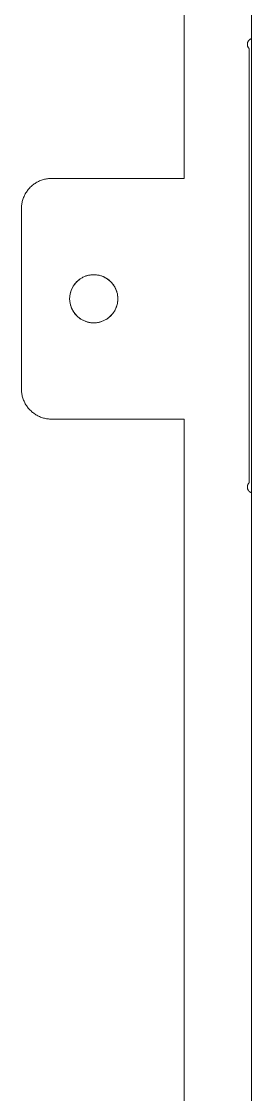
# Model space of a CAD drawing. Header units: millimetres. Extents: x -213 to 4577, y -424 to 2634.
# Drawn here: x 1832.7 to 1870.9, y -62.9 to 115.4 of the extents above; entities that cross this region are included whole.
import ezdxf

# ---------------------------------------------------------------- set-up
doc = ezdxf.new("R2010")
doc.units = ezdxf.units.MM
doc.layers.add('ZANO_R', color=7, linetype='Continuous', lineweight=0)

msp = doc.modelspace()

# ---------------------------------------------------------------- linework, layer by layer
at = {"layer": 'ZANO_R'}
for p, q in [((1870.92, 179.91), (1870.92, -199.68)), ((1859.72, 134.32), (1859.72, 89.32)), ((1870.57, 112.36), (1870.59, 112.39)), ((1870.59, 112.39), (1870.62, 112.41)), ((1870.62, 112.41), (1870.65, 112.43)), ((1870.65, 112.43), (1870.68, 112.45)), ((1870.68, 112.45), (1870.71, 112.46)), ((1870.71, 112.46), (1870.73, 112.48)), ((1870.73, 112.48), (1870.76, 112.5)), ((1870.76, 112.5), (1870.79, 112.51)), ((1870.79, 112.51), (1870.83, 112.53)), ((1870.83, 112.53), (1870.86, 112.54)), ((1870.86, 112.54), (1870.89, 112.55)), ((1870.89, 112.55), (1870.92, 112.56)), ((1870.23, 111.71), (1870.24, 111.75)), ((1870.23, 111.68), (1870.23, 111.71)), ((1870.23, 111.65), (1870.23, 111.68)), ((1870.23, 111.61), (1870.23, 111.65)), ((1870.23, 111.58), (1870.23, 111.61)), ((1870.23, 111.54), (1870.23, 111.58)), ((1870.23, 111.51), (1870.23, 111.54)), ((1870.24, 111.48), (1870.23, 111.51)), ((1870.24, 111.78), (1870.25, 111.82)), ((1870.24, 111.75), (1870.24, 111.78)), ((1870.24, 111.44), (1870.24, 111.48)), ((1870.25, 111.41), (1870.24, 111.44)), ((1870.25, 111.82), (1870.26, 111.85)), ((1870.26, 111.38), (1870.25, 111.41)), ((1870.26, 111.85), (1870.27, 111.88)), ((1870.27, 111.34), (1870.26, 111.38)), ((1870.27, 111.91), (1870.29, 111.95)), ((1870.27, 111.88), (1870.27, 111.91)), ((1870.28, 111.31), (1870.27, 111.34)), ((1870.29, 111.28), (1870.28, 111.31)), ((1870.29, 111.95), (1870.3, 111.98)), ((1870.3, 111.25), (1870.29, 111.28)), ((1870.3, 111.98), (1870.31, 112.01)), ((1870.31, 111.21), (1870.3, 111.25)), ((1870.31, 112.01), (1870.32, 112.04)), ((1870.33, 111.18), (1870.31, 111.21)), ((1870.32, 112.04), (1870.34, 112.07)), ((1870.34, 111.15), (1870.33, 111.18)), ((1870.34, 112.07), (1870.36, 112.1)), ((1870.36, 111.12), (1870.34, 111.15)), ((1870.36, 112.1), (1870.37, 112.13)), ((1870.37, 111.09), (1870.36, 111.12)), ((1870.37, 112.13), (1870.39, 112.16)), ((1870.39, 111.06), (1870.37, 111.09)), ((1870.39, 112.16), (1870.41, 112.19)), ((1870.41, 111.04), (1870.39, 111.06)), ((1870.41, 112.19), (1870.43, 112.21)), ((1870.43, 111.01), (1870.41, 111.04)), ((1870.43, 112.21), (1870.45, 112.24)), ((1870.45, 110.98), (1870.43, 111.01)), ((1870.45, 112.24), (1870.47, 112.27)), ((1870.47, 110.96), (1870.45, 110.98)), ((1870.47, 112.27), (1870.5, 112.29)), ((1870.5, 110.93), (1870.47, 110.96)), ((1870.5, 112.29), (1870.52, 112.32)), ((1870.52, 110.91), (1870.5, 110.93)), ((1870.52, 112.32), (1870.54, 112.34)), ((1870.52, 38.73), (1870.52, 110.91)), ((1870.54, 112.34), (1870.57, 112.36)), ((1836.7, 89.21), (1836.54, 89.18)), ((1836.87, 89.25), (1836.7, 89.21)), ((1837.04, 89.27), (1836.87, 89.25)), ((1837.21, 89.29), (1837.04, 89.27)), ((1837.38, 89.31), (1837.21, 89.29)), ((1837.55, 89.32), (1837.38, 89.31)), ((1837.72, 89.32), (1837.55, 89.32)), ((1859.72, 89.32), (1837.72, 89.32)), ((1833.84, 87.47), (1833.74, 87.34)), ((1833.95, 87.61), (1833.84, 87.47)), ((1834.07, 87.73), (1833.95, 87.61)), ((1834.19, 87.86), (1834.07, 87.73)), ((1834.31, 87.97), (1834.19, 87.86)), ((1834.44, 88.09), (1834.31, 87.97)), ((1834.57, 88.2), (1834.44, 88.09)), ((1834.7, 88.3), (1834.57, 88.2)), ((1834.84, 88.4), (1834.7, 88.3)), ((1834.98, 88.5), (1834.84, 88.4)), ((1835.12, 88.59), (1834.98, 88.5)), ((1835.27, 88.68), (1835.12, 88.59)), ((1835.42, 88.76), (1835.27, 88.68)), ((1835.57, 88.83), (1835.42, 88.76)), ((1835.73, 88.91), (1835.57, 88.83)), ((1835.89, 88.97), (1835.73, 88.91)), ((1836.05, 89.03), (1835.89, 88.97)), ((1836.21, 89.09), (1836.05, 89.03)), ((1836.37, 89.13), (1836.21, 89.09)), ((1836.54, 89.18), (1836.37, 89.13)), ((1832.91, 85.67), (1832.86, 85.5)), ((1832.96, 85.83), (1832.91, 85.67)), ((1833.01, 85.99), (1832.96, 85.83)), ((1833.07, 86.15), (1833.01, 85.99)), ((1833.14, 86.31), (1833.07, 86.15)), ((1833.21, 86.47), (1833.14, 86.31)), ((1833.28, 86.62), (1833.21, 86.47)), ((1833.36, 86.77), (1833.28, 86.62)), ((1833.45, 86.92), (1833.36, 86.77)), ((1833.54, 87.06), (1833.45, 86.92)), ((1833.64, 87.2), (1833.54, 87.06)), ((1833.74, 87.34), (1833.64, 87.2)), ((1832.73, 84.66), (1832.72, 84.49)), ((1832.72, 84.49), (1832.72, 84.32)), ((1832.72, 84.32), (1832.72, 54.32)), ((1832.75, 84.83), (1832.73, 84.66)), ((1832.77, 85), (1832.75, 84.83)), ((1832.79, 85.17), (1832.77, 85)), ((1832.83, 85.34), (1832.79, 85.17)), ((1832.86, 85.5), (1832.83, 85.34)), ((1843.43, 73.11), (1843.56, 73.15)), ((1843.56, 73.15), (1843.7, 73.19)), ((1843.7, 73.19), (1843.83, 73.22)), ((1843.83, 73.22), (1843.97, 73.25)), ((1843.97, 73.25), (1844.1, 73.27)), ((1844.1, 73.27), (1844.24, 73.29)), ((1844.24, 73.29), (1844.38, 73.3)), ((1844.38, 73.3), (1844.51, 73.31)), ((1844.51, 73.31), (1844.65, 73.32)), ((1844.65, 73.32), (1844.79, 73.32)), ((1844.79, 73.32), (1844.93, 73.31)), ((1844.93, 73.31), (1845.07, 73.3)), ((1845.07, 73.3), (1845.2, 73.29)), ((1845.2, 73.29), (1845.34, 73.27)), ((1845.34, 73.27), (1845.48, 73.25)), ((1845.48, 73.25), (1845.61, 73.22)), ((1845.61, 73.22), (1845.75, 73.19)), ((1845.75, 73.19), (1845.88, 73.15)), ((1845.88, 73.15), (1846.01, 73.11)), ((1841.25, 71.3), (1841.32, 71.42)), ((1841.32, 71.42), (1841.39, 71.53)), ((1841.39, 71.53), (1841.47, 71.65)), ((1841.47, 71.65), (1841.55, 71.76)), ((1841.55, 71.76), (1841.64, 71.87)), ((1841.64, 71.87), (1841.73, 71.97)), ((1841.73, 71.97), (1841.82, 72.07)), ((1841.82, 72.07), (1841.92, 72.17)), ((1841.92, 72.17), (1842.02, 72.27)), ((1842.02, 72.27), (1842.12, 72.36)), ((1842.12, 72.36), (1842.23, 72.45)), ((1842.23, 72.45), (1842.34, 72.53)), ((1842.34, 72.53), (1842.45, 72.61)), ((1842.45, 72.61), (1842.56, 72.69)), ((1842.56, 72.69), (1842.68, 72.76)), ((1842.68, 72.76), (1842.8, 72.83)), ((1842.8, 72.83), (1842.92, 72.89)), ((1842.92, 72.89), (1843.05, 72.95)), ((1843.05, 72.95), (1843.17, 73.01)), ((1843.17, 73.01), (1843.3, 73.06)), ((1843.3, 73.06), (1843.43, 73.11)), ((1846.01, 73.11), (1846.14, 73.06)), ((1846.14, 73.06), (1846.27, 73.01)), ((1846.27, 73.01), (1846.39, 72.95)), ((1846.39, 72.95), (1846.52, 72.89)), ((1846.52, 72.89), (1846.64, 72.83)), ((1846.64, 72.83), (1846.76, 72.76)), ((1846.76, 72.76), (1846.88, 72.69)), ((1846.88, 72.69), (1846.99, 72.61)), ((1846.99, 72.61), (1847.11, 72.53)), ((1847.11, 72.53), (1847.22, 72.45)), ((1847.22, 72.45), (1847.32, 72.36)), ((1847.32, 72.36), (1847.42, 72.27)), ((1847.42, 72.27), (1847.53, 72.17)), ((1847.53, 72.17), (1847.62, 72.07)), ((1847.62, 72.07), (1847.72, 71.97)), ((1847.72, 71.97), (1847.8, 71.87)), ((1847.8, 71.87), (1847.89, 71.76)), ((1847.89, 71.76), (1847.97, 71.65)), ((1847.97, 71.65), (1848.05, 71.53)), ((1848.05, 71.53), (1848.13, 71.42)), ((1848.13, 71.42), (1848.2, 71.3)), ((1840.72, 69.46), (1840.73, 69.6)), ((1840.73, 69.6), (1840.74, 69.73)), ((1840.74, 69.73), (1840.76, 69.87)), ((1840.76, 69.87), (1840.78, 70.01)), ((1840.78, 70.01), (1840.81, 70.14)), ((1840.81, 70.14), (1840.84, 70.28)), ((1840.84, 70.28), (1840.87, 70.41)), ((1840.87, 70.41), (1840.91, 70.54)), ((1840.91, 70.54), (1840.96, 70.67)), ((1840.96, 70.67), (1841.01, 70.8)), ((1841.01, 70.8), (1841.06, 70.93)), ((1841.06, 70.93), (1841.12, 71.06)), ((1841.12, 71.06), (1841.18, 71.18)), ((1841.18, 71.18), (1841.25, 71.3)), ((1848.2, 71.3), (1848.26, 71.18)), ((1848.26, 71.18), (1848.32, 71.06)), ((1848.32, 71.06), (1848.38, 70.93)), ((1848.38, 70.93), (1848.44, 70.8)), ((1848.44, 70.8), (1848.49, 70.67)), ((1848.49, 70.67), (1848.53, 70.54)), ((1848.53, 70.54), (1848.57, 70.41)), ((1848.57, 70.41), (1848.6, 70.28)), ((1848.6, 70.28), (1848.64, 70.14)), ((1848.64, 70.14), (1848.66, 70.01)), ((1848.66, 70.01), (1848.68, 69.87)), ((1848.68, 69.87), (1848.7, 69.73)), ((1848.7, 69.73), (1848.71, 69.6)), ((1848.71, 69.6), (1848.72, 69.46)), ((1840.72, 69.32), (1840.72, 69.46)), ((1840.72, 69.18), (1840.72, 69.32)), ((1840.73, 69.04), (1840.72, 69.18)), ((1840.74, 68.91), (1840.73, 69.04)), ((1840.76, 68.77), (1840.74, 68.91)), ((1840.78, 68.63), (1840.76, 68.77)), ((1840.81, 68.5), (1840.78, 68.63)), ((1840.84, 68.36), (1840.81, 68.5)), ((1840.87, 68.23), (1840.84, 68.36)), ((1840.91, 68.1), (1840.87, 68.23)), ((1840.96, 67.97), (1840.91, 68.1)), ((1841.01, 67.84), (1840.96, 67.97)), ((1841.06, 67.71), (1841.01, 67.84)), ((1848.44, 67.84), (1848.38, 67.71)), ((1848.49, 67.97), (1848.44, 67.84)), ((1848.53, 68.1), (1848.49, 67.97)), ((1848.57, 68.23), (1848.53, 68.1)), ((1848.6, 68.36), (1848.57, 68.23)), ((1848.64, 68.5), (1848.6, 68.36)), ((1848.66, 68.63), (1848.64, 68.5)), ((1848.68, 68.77), (1848.66, 68.63)), ((1848.7, 68.91), (1848.68, 68.77)), ((1848.71, 69.04), (1848.7, 68.91)), ((1848.72, 69.18), (1848.71, 69.04)), ((1848.72, 69.46), (1848.72, 69.32)), ((1848.72, 69.32), (1848.72, 69.18)), ((1841.12, 67.58), (1841.06, 67.71)), ((1841.18, 67.46), (1841.12, 67.58)), ((1841.25, 67.34), (1841.18, 67.46)), ((1841.32, 67.22), (1841.25, 67.34)), ((1841.39, 67.1), (1841.32, 67.22)), ((1841.47, 66.99), (1841.39, 67.1)), ((1841.55, 66.88), (1841.47, 66.99)), ((1841.64, 66.77), (1841.55, 66.88)), ((1841.73, 66.67), (1841.64, 66.77)), ((1841.82, 66.57), (1841.73, 66.67)), ((1841.92, 66.47), (1841.82, 66.57)), ((1842.02, 66.37), (1841.92, 66.47)), ((1842.12, 66.28), (1842.02, 66.37)), ((1842.23, 66.19), (1842.12, 66.28)), ((1842.34, 66.11), (1842.23, 66.19)), ((1842.45, 66.03), (1842.34, 66.11)), ((1842.56, 65.95), (1842.45, 66.03)), ((1846.99, 66.03), (1846.88, 65.95)), ((1847.11, 66.11), (1846.99, 66.03)), ((1847.22, 66.19), (1847.11, 66.11)), ((1847.32, 66.28), (1847.22, 66.19)), ((1847.42, 66.37), (1847.32, 66.28)), ((1847.53, 66.47), (1847.42, 66.37)), ((1847.62, 66.57), (1847.53, 66.47)), ((1847.72, 66.67), (1847.62, 66.57)), ((1847.8, 66.77), (1847.72, 66.67)), ((1847.89, 66.88), (1847.8, 66.77)), ((1847.97, 66.99), (1847.89, 66.88)), ((1848.05, 67.1), (1847.97, 66.99)), ((1848.13, 67.22), (1848.05, 67.1)), ((1848.2, 67.34), (1848.13, 67.22)), ((1848.26, 67.46), (1848.2, 67.34)), ((1848.32, 67.58), (1848.26, 67.46)), ((1848.38, 67.71), (1848.32, 67.58)), ((1842.68, 65.88), (1842.56, 65.95)), ((1842.8, 65.81), (1842.68, 65.88)), ((1842.92, 65.75), (1842.8, 65.81)), ((1843.05, 65.69), (1842.92, 65.75)), ((1843.17, 65.63), (1843.05, 65.69)), ((1843.3, 65.58), (1843.17, 65.63)), ((1843.43, 65.53), (1843.3, 65.58)), ((1843.56, 65.49), (1843.43, 65.53)), ((1843.7, 65.45), (1843.56, 65.49)), ((1843.83, 65.42), (1843.7, 65.45)), ((1843.97, 65.39), (1843.83, 65.42)), ((1844.1, 65.37), (1843.97, 65.39)), ((1844.24, 65.35), (1844.1, 65.37)), ((1844.38, 65.33), (1844.24, 65.35)), ((1844.51, 65.32), (1844.38, 65.33)), ((1844.65, 65.32), (1844.51, 65.32)), ((1844.79, 65.32), (1844.65, 65.32)), ((1844.93, 65.32), (1844.79, 65.32)), ((1845.07, 65.33), (1844.93, 65.32)), ((1845.2, 65.35), (1845.07, 65.33)), ((1845.34, 65.37), (1845.2, 65.35)), ((1845.48, 65.39), (1845.34, 65.37)), ((1845.61, 65.42), (1845.48, 65.39)), ((1845.75, 65.45), (1845.61, 65.42)), ((1845.88, 65.49), (1845.75, 65.45)), ((1846.01, 65.53), (1845.88, 65.49)), ((1846.14, 65.58), (1846.01, 65.53)), ((1846.27, 65.63), (1846.14, 65.58)), ((1846.39, 65.69), (1846.27, 65.63)), ((1846.52, 65.75), (1846.39, 65.69)), ((1846.64, 65.81), (1846.52, 65.75)), ((1846.76, 65.88), (1846.64, 65.81)), ((1846.88, 65.95), (1846.76, 65.88)), ((1832.72, 54.32), (1832.72, 54.15)), ((1832.72, 54.15), (1832.73, 53.98)), ((1832.73, 53.98), (1832.75, 53.81)), ((1832.75, 53.81), (1832.77, 53.64)), ((1832.77, 53.64), (1832.79, 53.47)), ((1832.79, 53.47), (1832.83, 53.3)), ((1832.83, 53.3), (1832.86, 53.14)), ((1832.86, 53.14), (1832.91, 52.97)), ((1832.91, 52.97), (1832.96, 52.81)), ((1832.96, 52.81), (1833.01, 52.65)), ((1833.01, 52.65), (1833.07, 52.49)), ((1833.07, 52.49), (1833.14, 52.33)), ((1833.14, 52.33), (1833.21, 52.17)), ((1833.21, 52.17), (1833.28, 52.02)), ((1833.28, 52.02), (1833.36, 51.87)), ((1833.36, 51.87), (1833.45, 51.72)), ((1833.45, 51.72), (1833.54, 51.58)), ((1833.54, 51.58), (1833.64, 51.44)), ((1833.64, 51.44), (1833.74, 51.3)), ((1833.74, 51.3), (1833.84, 51.16)), ((1833.84, 51.16), (1833.95, 51.03)), ((1833.95, 51.03), (1834.07, 50.91)), ((1834.07, 50.91), (1834.19, 50.78)), ((1834.19, 50.78), (1834.31, 50.67)), ((1834.31, 50.67), (1834.44, 50.55)), ((1834.44, 50.55), (1834.57, 50.44)), ((1834.57, 50.44), (1834.7, 50.34)), ((1834.7, 50.34), (1834.84, 50.23)), ((1834.84, 50.23), (1834.98, 50.14)), ((1834.98, 50.14), (1835.12, 50.05)), ((1835.12, 50.05), (1835.27, 49.96)), ((1835.27, 49.96), (1835.42, 49.88)), ((1835.42, 49.88), (1835.57, 49.8)), ((1835.57, 49.8), (1835.73, 49.73)), ((1835.73, 49.73), (1835.89, 49.67)), ((1835.89, 49.67), (1836.05, 49.61)), ((1836.05, 49.61), (1836.21, 49.55)), ((1836.21, 49.55), (1836.37, 49.5)), ((1836.37, 49.5), (1836.54, 49.46)), ((1836.54, 49.46), (1836.7, 49.42)), ((1836.7, 49.42), (1836.87, 49.39)), ((1836.87, 49.39), (1837.04, 49.37)), ((1837.04, 49.37), (1837.21, 49.35)), ((1837.21, 49.35), (1837.38, 49.33)), ((1837.38, 49.33), (1837.55, 49.32)), ((1837.55, 49.32), (1837.72, 49.32)), ((1837.72, 49.32), (1859.72, 49.32)), ((1859.72, 49.32), (1859.72, -133.68)), ((1870.23, 38.13), (1870.24, 38.16)), ((1870.23, 38.09), (1870.23, 38.13)), ((1870.23, 38.06), (1870.23, 38.09)), ((1870.23, 38.03), (1870.23, 38.06)), ((1870.23, 37.99), (1870.23, 38.03)), ((1870.23, 37.96), (1870.23, 37.99)), ((1870.23, 37.92), (1870.23, 37.96)), ((1870.24, 37.89), (1870.23, 37.92)), ((1870.24, 38.2), (1870.25, 38.23)), ((1870.24, 38.16), (1870.24, 38.2)), ((1870.24, 37.86), (1870.24, 37.89)), ((1870.25, 37.82), (1870.24, 37.86)), ((1870.25, 38.23), (1870.26, 38.26)), ((1870.26, 37.79), (1870.25, 37.82)), ((1870.26, 38.26), (1870.27, 38.3)), ((1870.27, 37.76), (1870.26, 37.79)), ((1870.27, 38.3), (1870.28, 38.33)), ((1870.27, 37.73), (1870.27, 37.76)), ((1870.29, 37.69), (1870.27, 37.73)), ((1870.28, 38.33), (1870.29, 38.36)), ((1870.29, 38.36), (1870.3, 38.39)), ((1870.3, 37.66), (1870.29, 37.69)), ((1870.3, 38.39), (1870.31, 38.43)), ((1870.31, 37.63), (1870.3, 37.66)), ((1870.31, 38.43), (1870.33, 38.46)), ((1870.32, 37.6), (1870.31, 37.63)), ((1870.34, 37.57), (1870.32, 37.6)), ((1870.33, 38.46), (1870.34, 38.49)), ((1870.34, 38.49), (1870.36, 38.52)), ((1870.36, 37.54), (1870.34, 37.57)), ((1870.36, 38.52), (1870.37, 38.55)), ((1870.37, 37.51), (1870.36, 37.54)), ((1870.37, 38.55), (1870.39, 38.58)), ((1870.39, 37.48), (1870.37, 37.51)), ((1870.39, 38.58), (1870.41, 38.6)), ((1870.41, 37.45), (1870.39, 37.48)), ((1870.41, 38.6), (1870.43, 38.63)), ((1870.43, 38.63), (1870.45, 38.66)), ((1870.45, 38.66), (1870.47, 38.68)), ((1870.47, 38.68), (1870.5, 38.71)), ((1870.5, 38.71), (1870.52, 38.73)), ((1870.43, 37.42), (1870.41, 37.45)), ((1870.45, 37.4), (1870.43, 37.42)), ((1870.47, 37.37), (1870.45, 37.4)), ((1870.5, 37.35), (1870.47, 37.37)), ((1870.52, 37.32), (1870.5, 37.35)), ((1870.54, 37.3), (1870.52, 37.32)), ((1870.57, 37.28), (1870.54, 37.3)), ((1870.59, 37.25), (1870.57, 37.28)), ((1870.62, 37.23), (1870.59, 37.25)), ((1870.65, 37.21), (1870.62, 37.23)), ((1870.68, 37.19), (1870.65, 37.21)), ((1870.71, 37.17), (1870.68, 37.19)), ((1870.73, 37.16), (1870.71, 37.17)), ((1870.76, 37.14), (1870.73, 37.16)), ((1870.79, 37.13), (1870.76, 37.14)), ((1870.83, 37.11), (1870.79, 37.13)), ((1870.86, 37.1), (1870.83, 37.11)), ((1870.89, 37.09), (1870.86, 37.1)), ((1870.92, 37.07), (1870.89, 37.09))]:
    msp.add_line(p, q, dxfattribs=at)
msp.add_circle((1844.72, 69.32), 4, dxfattribs=at)

doc.saveas('drawing.dxf')
